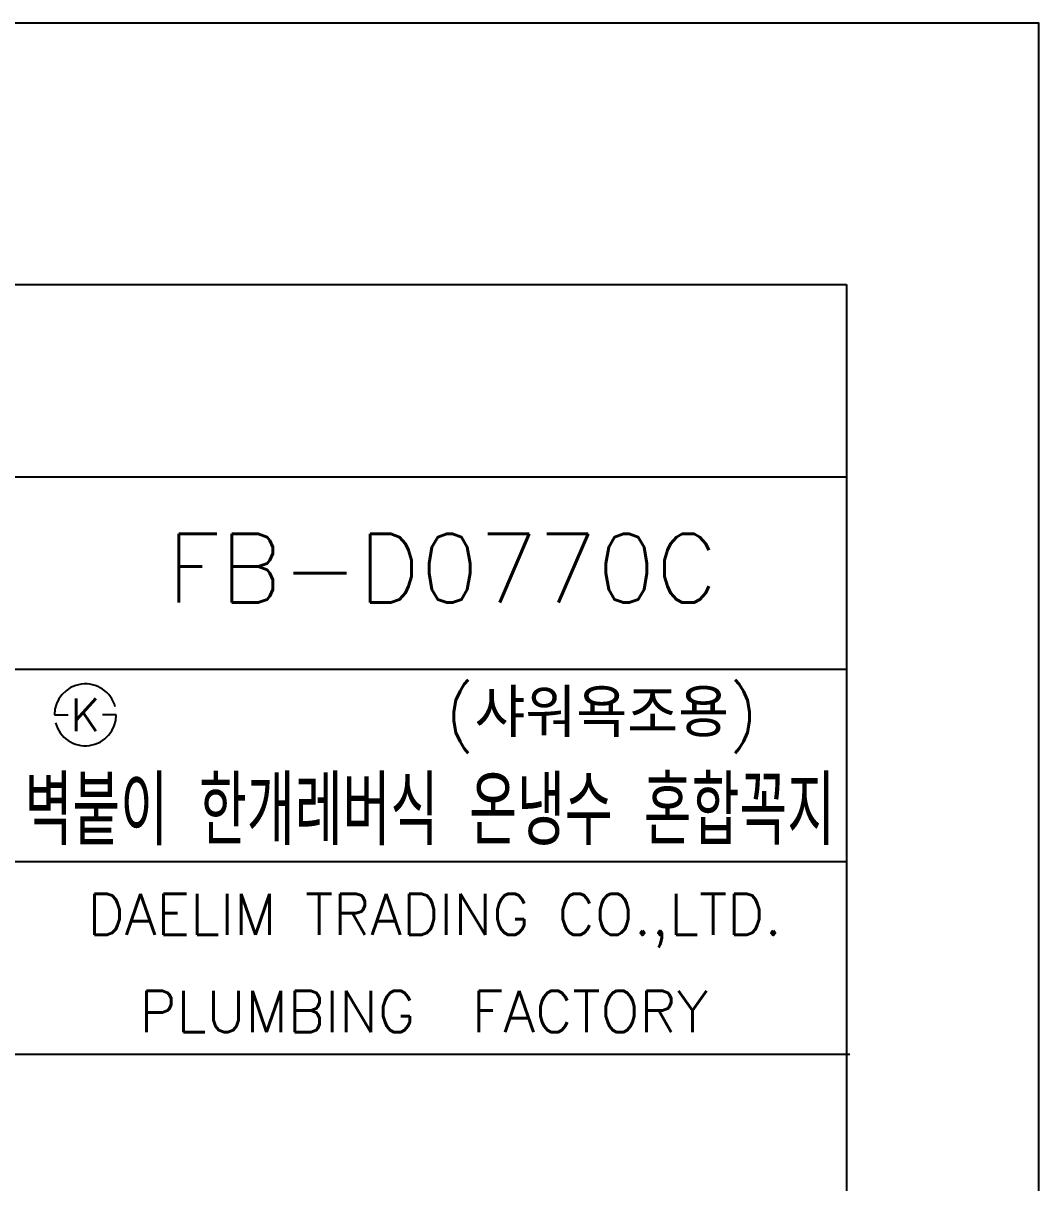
# Model space of a CAD drawing. Extents: x -4009 to -3415, y -5642 to -5222.
# Drawn here: x -3489.1 to -3415.2, y -5306.4 to -5222.1 of the extents above; entities that cross this region are included whole.
import ezdxf
from ezdxf.enums import TextEntityAlignment as Align

# ---------------------------------------------------------------- set-up
doc = ezdxf.new("R2010")
doc.units = 0
doc.header["$LTSCALE"] = 7
doc.layers.get('0').update_dxf_attribs({"color": 2, "linetype": 'CONTINUOUS'})
doc.layers.add('D', color=2, linetype='CONTINUOUS')
doc.layers.add('TXT', color=4, linetype='CONTINUOUS')
doc.styles.add('GHS', font='ROMANS.shx', dxfattribs={"bigfont": 'GHS.shx'})

msp = doc.modelspace()

# ---------------------------------------------------------------- linework, layer by layer
at = {"color": 7}
for p, q in [((-3510.17648, -5255.05463), (-3429.17648, -5255.05463)), ((-3510.17648, -5269.05463), (-3429.17648, -5269.05463)), ((-3510.17648, -5283.05463), (-3429.17648, -5283.05463)), ((-3510.17648, -5297.05463), (-3429.17648, -5297.05463)), ((-3509.92544, -5297.05463), (-3428.92544, -5297.05463))]:
    msp.add_line(p, q, dxfattribs=at)
at = {"linetype": 'Continuous'}
msp.add_lwpolyline([(-4009.17648, -5642.05463), (-3415.17648, -5642.05463), (-3415.17648, -5222.05463), (-4009.17648, -5222.05463)], close=True, dxfattribs=at)
at = {"layer": 'D'}
for p, q in [((-3486.79379, -5272.37275), (-3486.29379, -5272.37275)), ((-3486.29379, -5272.37275), (-3485.79379, -5272.37275)), ((-3482.79379, -5272.37275), (-3483.29379, -5272.37275)), ((-3482.29379, -5272.37275), (-3482.79379, -5272.37275))]:
    msp.add_line(p, q, dxfattribs=at)
for start, end in [(15, 180), (195, 0)]:
    msp.add_arc((-3484.54379, -5272.37275), 2.25, start, end, dxfattribs=at)
at = {"layer": 'TXT', "color": 4}
for p, q in [((-3983.17648, -5241.05463), (-3429.17648, -5241.05463)), ((-3429.17648, -5241.05463), (-3429.17648, -5631.05463))]:
    msp.add_line(p, q, dxfattribs=at)

# ---------------------------------------------------------------- texts
at = {"color": 7, "style": 'GHS'}
msp.add_text('FB-D0770C', height=5, dxfattribs=at).set_placement((-3458.57664, -5261.71249), align=Align.MIDDLE)
at = {"color": 7, "linetype": 'Continuous', "style": 'GHS'}
msp.add_text('PLUMBING  FACTORY', height=3, dxfattribs=at).set_placement((-3459.91358, -5293.94903), align=Align.MIDDLE)
at = {"layer": 'D', "color": 4, "style": 'GHS'}
msp.add_text('(샤워욕조용)', height=3.5, dxfattribs=at).set_placement((-3458.33318, -5273.98446))
at = {"layer": 'D', "style": 'GHS'}
msp.add_text('K', height=2.394, dxfattribs=at).set_placement((-3484.54379, -5272.37275), align=Align.MIDDLE)
at = {"layer": 'D', "color": 4, "style": 'GHS', "width": 0.510232}
msp.add_text('벽붙이 한개레버식 온냉수 혼합꼭지', height=5, dxfattribs=at).set_placement((-3488.9647, -5281.86199), (-3430.00454, -5281.86199), align=Align.FIT)
at = {"layer": 'TXT', "linetype": 'Continuous', "style": 'GHS'}
msp.add_text('DAELIM TRADING CO.,LTD.', height=3, dxfattribs=at).set_placement((-3459.12123, -5287.34106), align=Align.MIDDLE)

doc.saveas('drawing.dxf')
